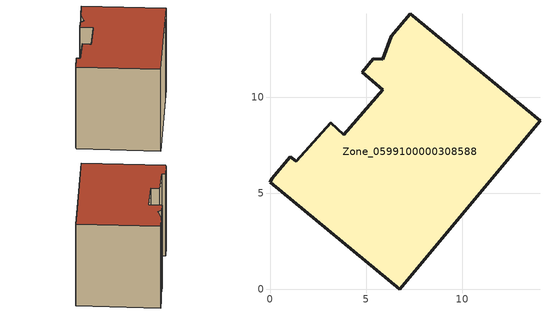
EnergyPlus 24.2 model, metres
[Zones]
Zone_0599100000308588
 floor ground (C_G): 5.87,11.97 6.31,13.15 7.29,14.34 14.04,8.76 12.71,7.2 6.76,0 0,5.58 0.1,5.76 1.05,6.91 1.37,6.65 3.15,8.67 3.83,8.05 5.85,10.38 4.79,11.29 5.37,11.99 z0
 wall outside (C_F): 5.37,11.99 4.79,11.29 5.85,10.38 3.83,8.05 3.15,8.67 1.37,6.65 1.05,6.91 0.1,5.76 0,5.58 6.76,0 12.71,7.2 14.04,8.76 7.29,14.34 6.31,13.15 5.87,11.97 5.37,11.99 z0:10.13
 roof outside (C_R): 6.31,13.15 5.87,11.97 5.37,11.99 4.79,11.29 5.85,10.38 3.83,8.05 3.15,8.67 1.37,6.65 1.05,6.91 0.1,5.76 0,5.58 6.76,0 12.71,7.2 14.04,8.76 7.29,14.34 z10.13
[BUILDING]
Pand.0599100000308588: North Axis=0; Terrain=City; Loads Convergence Tolerance Value=0.04; Temperature Convergence Tolerance Value=0.4; Solar Distribution=FullExterior; Maximum Number of Warmup Days=25; Minimum Number of Warmup Days=1
[Site:Location]
Rotterdam.The.Hague.AP_ZH_NLD Design_Conditions: Latitude=51.96; Longitude=4.45; Time Zone=1; Elevation=-4.5
[SITE:GROUNDTEMPERATURE:BUILDINGSURFACE]
18, 18, 18, 18, 18, 18, 18, 18, 18, 18, 18, 18
[MATERIAL] Thermal Absorptance=0.9; Solar Absorptance=0.7; Visible Absorptance=0.7
Name | Roughness | Thickness | Conductivity | Density | Specific Heat
G.TI.1946 | MediumSmooth | 0.15 | 1 | 540 | 1210
F.TI.1946 | Rough | 0.3 | 0.857143 | 1920 | 840
R.TI.1946 | MediumRough | 0.2 | 0.1 | 1500 | 1000
[CONSTRUCTION]
C_G: G.TI.1946
C_F: F.TI.1946
C_R: R.TI.1946
[ZONE]
Zone_0599100000308588: Type=1; Multiplier=1; Ceiling Height=Autocalculate; Volume=Autocalculate; Floor Area=autocalculate; Part of Total Floor Area=Yes
[ZONEINFILTRATION:DESIGNFLOWRATE]
Infil_Zone_0599100000308588: Zone or ZoneList or Space or SpaceList=Zone_0599100000308588; Schedule=AlwaysOn; Design Flow Rate Calculation Method=Flow/Area; Flow Rate per Floor Area=0.003; Constant Term Coefficient=1; Temperature Term Coefficient=0; Velocity Term Coefficient=0; Velocity Squared Term Coefficient=0
[HVACTEMPLATE:ZONE:IDEALLOADSAIRSYSTEM]
Zone_0599100000308588: Maximum Heating Supply Air Temperature=50; Minimum Cooling Supply Air Temperature=13; Maximum Heating Supply Air Humidity Ratio=0.0156; Minimum Cooling Supply Air Humidity Ratio=0.0077; Heating Limit=NoLimit; Cooling Limit=NoLimit; Dehumidification Control Type=ConstantSensibleHeatRatio; Cooling Sensible Heat Ratio=0.7; Dehumidification Setpoint=60; Humidification Control Type=None; Humidification Setpoint=30; Outdoor Air Method=None; Outdoor Air Flow Rate per Person=0.00944; Outdoor Air Flow Rate per Zone Floor Area=0; Outdoor Air Flow Rate per Zone=0; Demand Controlled Ventilation Type=None; Outdoor Air Economizer Type=NoEconomizer; Heat Recovery Type=None; Sensible Heat Recovery Effectiveness=0.7; Latent Heat Recovery Effectiveness=0.65
[ZONECONTROL:THERMOSTAT]
ThermostatControl_Zone_0599100000308588: Zone or ZoneList=Zone_0599100000308588; Control Type Schedule=DualSetpointControlType; Control 1=Thermostat_Zone_0599100000308588; Temperature Difference Between Cutout And Setpoint=0
[THERMOSTATSETPOINT:DUALSETPOINT]
Thermostat_Zone_0599100000308588: Heating Setpoint Temperature Schedule=HeatingSetpoint_Zone_0599100000308588; Cooling Setpoint Temperature Schedule=CoolingSetpoint_Zone_0599100000308588
[SCHEDULE:COMPACT]
HeatingSetpoint_Zone_0599100000308588: Through: 12/31, For: AllDays, Until: 24:00, 21
CoolingSetpoint_Zone_0599100000308588: Through: 12/31, For: AllDays, Until: 24:00, 24
DualSetpointControlType: Through: 12/31, For: AllDays, Until: 24:00, 4
AlwaysOn: Through: 12/31, For: AllDays, Until: 24:00, 1
